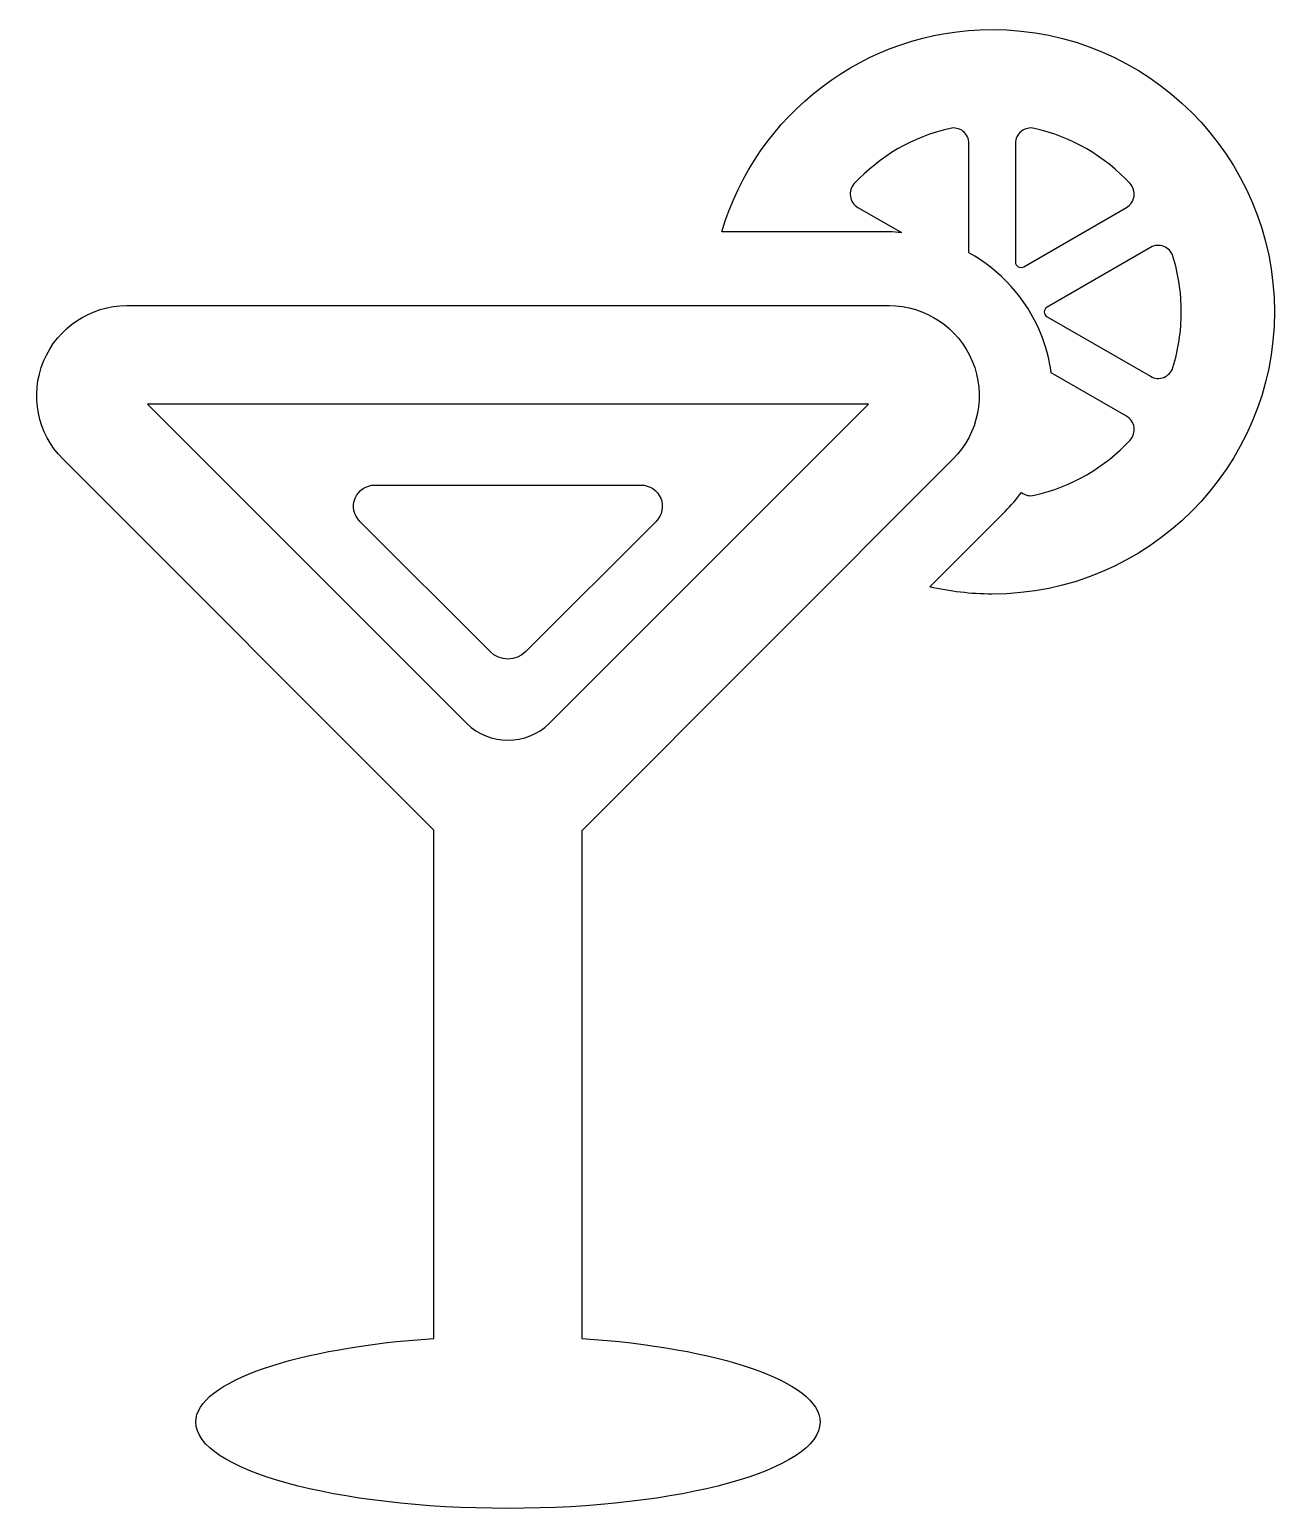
# Model space of a CAD drawing. Header units: centimetres. Extents: x -5.3 to 5.7, y -6.5 to 6.6.
import ezdxf

# ---------------------------------------------------------------- set-up
doc = ezdxf.new("R2010")
doc.units = ezdxf.units.CM
doc.header["$MEASUREMENT"] = 0
doc.layers.add('Layer 1', color=7, linetype='Continuous')

msp = doc.modelspace()

# ---------------------------------------------------------------- linework, layer by layer
at = {"layer": 'Layer 1'}
for points, knots in [([(3.24271, 6.60852), (2.11119, 6.60852), (1.1539, 5.85176), (0.84699, 4.81814), (0.84699, 4.81814), (0.84699, 4.81814), (2.33021, 4.81814), (2.33021, 4.81814), (2.33021, 4.81814), (2.36701, 4.81814), (2.40271, 4.81277), (2.43898, 4.81004), (2.43898, 4.81004), (2.43898, 4.81004), (2.05348, 5.03258), (2.05348, 5.03258), (2.05348, 5.03258), (2.01726, 5.05351), (1.99255, 5.08973), (1.98657, 5.13108), (1.98657, 5.13108), (1.98022, 5.17243), (1.99337, 5.21421), (2.02155, 5.24496), (2.02155, 5.24496), (2.24539, 5.48502), (2.53791, 5.65771), (2.86917, 5.73359), (2.86917, 5.73359), (2.90968, 5.74296), (2.9523, 5.73314), (2.98516, 5.70713), (2.98516, 5.70713), (3.01757, 5.68115), (3.03673, 5.64188), (3.03673, 5.60011), (3.03673, 5.60011), (3.03673, 5.60011), (3.03673, 4.63126), (3.03673, 4.63126), (3.03673, 4.63126), (3.31589, 4.47553), (3.54335, 4.2315), (3.67162, 3.92189), (3.67162, 3.92189), (3.7193, 3.8068), (3.74801, 3.6881), (3.76499, 3.5688), (3.76499, 3.5688), (3.76499, 3.5688), (4.4323, 3.18341), (4.4323, 3.18341), (4.4323, 3.18341), (4.46852, 3.16293), (4.49326, 3.12668), (4.49921, 3.08533), (4.49921, 3.08533), (4.50561, 3.04395), (4.49286, 3.00214), (4.46423, 2.97145), (4.46423, 2.97145), (4.24037, 2.73139), (3.94747, 2.55873), (3.61616, 2.48327), (3.61616, 2.48327), (3.57631, 2.47406), (3.53462, 2.48375), (3.50197, 2.50886), (3.50197, 2.50886), (3.45842, 2.44954), (3.41021, 2.39276), (3.35698, 2.33961), (3.35698, 2.33961), (3.35698, 2.33961), (2.68954, 1.67217), (2.68954, 1.67217), (2.68954, 1.67217), (2.86774, 1.63169), (3.05239, 1.60838), (3.24268, 1.60838), (3.24268, 1.60838), (4.62156, 1.60838), (5.74294, 2.73016), (5.74294, 4.10822), (5.74294, 4.10822), (5.74297, 5.48674), (4.62158, 6.60852), (3.24271, 6.60852)], [0, 0, 0, 0, 0.04347826, 0.04347826, 0.04347826, 0.04347826, 0.08695652, 0.08695652, 0.08695652, 0.08695652, 0.13043478, 0.13043478, 0.13043478, 0.13043478, 0.17391304, 0.17391304, 0.17391304, 0.17391304, 0.2173913, 0.2173913, 0.2173913, 0.2173913, 0.26086957, 0.26086957, 0.26086957, 0.26086957, 0.30434783, 0.30434783, 0.30434783, 0.30434783, 0.34782609, 0.34782609, 0.34782609, 0.34782609, 0.39130435, 0.39130435, 0.39130435, 0.39130435, 0.43478261, 0.43478261, 0.43478261, 0.43478261, 0.47826087, 0.47826087, 0.47826087, 0.47826087, 0.52173913, 0.52173913, 0.52173913, 0.52173913, 0.56521739, 0.56521739, 0.56521739, 0.56521739, 0.60869565, 0.60869565, 0.60869565, 0.60869565, 0.65217391, 0.65217391, 0.65217391, 0.65217391, 0.69565217, 0.69565217, 0.69565217, 0.69565217, 0.73913043, 0.73913043, 0.73913043, 0.73913043, 0.7826087, 0.7826087, 0.7826087, 0.7826087, 0.82608696, 0.82608696, 0.82608696, 0.82608696, 0.86956522, 0.86956522, 0.86956522, 0.86956522, 0.91304348, 0.91304348, 0.91304348, 0.91304348, 1, 1, 1, 1]), ([(3.52282, 4.50776), (3.50745, 4.49921), (3.48874, 4.49921), (3.47334, 4.50776), (3.47334, 4.50776), (3.45799, 4.5167), (3.44863, 4.5329), (3.44863, 4.55081), (3.44863, 4.55081), (3.44863, 4.55081), (3.44863, 5.60012), (3.44863, 5.60012), (3.44863, 5.60012), (3.44863, 5.6419), (3.46781, 5.68116), (3.5002, 5.70714), (3.5002, 5.70714), (3.53301, 5.73315), (3.57571, 5.74296), (3.61617, 5.7336), (3.61617, 5.7336), (3.94745, 5.65809), (4.24, 5.48542), (4.46387, 5.24497), (4.46387, 5.24497), (4.49239, 5.21423), (4.50522, 5.17245), (4.49922, 5.13109), (4.49922, 5.13109), (4.49287, 5.08974), (4.46808, 5.05351), (4.43183, 5.03304), (4.43183, 5.03304), (4.43183, 5.03304), (3.52282, 4.50776), (3.52282, 4.50776)], [0, 0, 0, 0, 0.1, 0.1, 0.1, 0.1, 0.2, 0.2, 0.2, 0.2, 0.3, 0.3, 0.3, 0.3, 0.4, 0.4, 0.4, 0.4, 0.5, 0.5, 0.5, 0.5, 0.6, 0.6, 0.6, 0.6, 0.7, 0.7, 0.7, 0.7, 0.8, 0.8, 0.8, 0.8, 1, 1, 1, 1]), ([(4.84415, 3.61532), (4.83177, 3.57566), (4.80198, 3.5437), (4.76313, 3.52835), (4.76313, 3.52835), (4.72432, 3.513), (4.68084, 3.51642), (4.6446, 3.53729), (4.6446, 3.53729), (4.6446, 3.53729), (3.72917, 4.06516), (3.72917, 4.06516), (3.72917, 4.06516), (3.71382, 4.07368), (3.7044, 4.09032), (3.7044, 4.10781), (3.7044, 4.10781), (3.7044, 4.12527), (3.71379, 4.14191), (3.72917, 4.15041), (3.72917, 4.15041), (3.72917, 4.15041), (4.6446, 4.67915), (4.6446, 4.67915), (4.6446, 4.67915), (4.68085, 4.70003), (4.72435, 4.70341), (4.76313, 4.68809), (4.76313, 4.68809), (4.80197, 4.67272), (4.83176, 4.64076), (4.84415, 4.60107), (4.84415, 4.60107), (4.89233, 4.44544), (4.91794, 4.2796), (4.91794, 4.10818), (4.91794, 4.10818), (4.91794, 3.93684), (4.89191, 3.77142), (4.84415, 3.61532)], [0, 0, 0, 0, 0.09090909, 0.09090909, 0.09090909, 0.09090909, 0.18181818, 0.18181818, 0.18181818, 0.18181818, 0.27272727, 0.27272727, 0.27272727, 0.27272727, 0.36363636, 0.36363636, 0.36363636, 0.36363636, 0.45454545, 0.45454545, 0.45454545, 0.45454545, 0.54545455, 0.54545455, 0.54545455, 0.54545455, 0.63636364, 0.63636364, 0.63636364, 0.63636364, 0.72727273, 0.72727273, 0.72727273, 0.72727273, 0.81818182, 0.81818182, 0.81818182, 0.81818182, 1, 1, 1, 1]), ([(-0.39222, -0.48715), (-0.39222, -0.48715), (2.89388, 2.80265), (2.89388, 2.80265), (2.89388, 2.80265), (3.12285, 3.03117), (3.19066, 3.3723), (3.06657, 3.6712), (3.06657, 3.6712), (2.94251, 3.97007), (2.65342, 4.16325), (2.33021, 4.16325), (2.33021, 4.16325), (2.33021, 4.16325), (-4.4241, 4.16325), (-4.4241, 4.16325), (-4.4241, 4.16325), (-4.74729, 4.16325), (-5.03637, 3.97008), (-5.16046, 3.6712), (-5.16046, 3.6712), (-5.28452, 3.3723), (-5.21674, 3.03162), (-4.98777, 2.80265), (-4.98777, 2.80265), (-4.98777, 2.80265), (-1.70206, -0.48194), (-1.70206, -0.48194), (-1.70206, -0.48194), (-1.70206, -0.48194), (-1.70206, -1.10125), (-1.70206, -1.10125), (-1.70206, -1.10125), (-1.70206, -1.10125), (-1.70206, -4.9842), (-1.70206, -4.9842), (-1.70206, -4.9842), (-2.91258, -5.06553), (-3.81222, -5.36621), (-3.81222, -5.72583), (-3.81222, -5.72583), (-3.81222, -6.14795), (-2.57447, -6.48989), (-1.04711, -6.48989), (-1.04711, -6.48989), (0.48014, -6.48989), (1.71794, -6.14794), (1.71794, -5.72583), (1.71794, -5.72583), (1.71794, -5.36618), (0.8183, -5.06554), (-0.39222, -4.9842), (-0.39222, -4.9842), (-0.39222, -4.9842), (-0.39222, -1.10151), (-0.39222, -1.10151), (-0.39222, -1.10151), (-0.39222, -1.10151), (-0.39222, -0.48715), (-0.39222, -0.48715)], [0, 0, 0, 0, 0.0625, 0.0625, 0.0625, 0.0625, 0.125, 0.125, 0.125, 0.125, 0.1875, 0.1875, 0.1875, 0.1875, 0.25, 0.25, 0.25, 0.25, 0.3125, 0.3125, 0.3125, 0.3125, 0.375, 0.375, 0.375, 0.375, 0.4375, 0.4375, 0.4375, 0.4375, 0.5, 0.5, 0.5, 0.5, 0.5625, 0.5625, 0.5625, 0.5625, 0.625, 0.625, 0.625, 0.625, 0.6875, 0.6875, 0.6875, 0.6875, 0.75, 0.75, 0.75, 0.75, 0.8125, 0.8125, 0.8125, 0.8125, 0.875, 0.875, 0.875, 0.875, 1, 1, 1, 1]), ([(-1.41216, 0.46228), (-1.41216, 0.46228), (-4.24032, 3.29001), (-4.24032, 3.29001), (-4.24032, 3.29001), (-4.24032, 3.29001), (2.14643, 3.29001), (2.14643, 3.29001), (2.14643, 3.29001), (2.14643, 3.29001), (-0.6813, 0.46228), (-0.6813, 0.46228), (-0.6813, 0.46228), (-0.87659, 0.26696), (-1.21682, 0.26696), (-1.41216, 0.46228)], [0, 0, 0, 0, 0.2, 0.2, 0.2, 0.2, 0.4, 0.4, 0.4, 0.4, 0.6, 0.6, 0.6, 0.6, 1, 1, 1, 1]), ([(-0.8877, 1.09924), (-0.8877, 1.09924), (0.26567, 2.25261), (0.26567, 2.25261), (0.26567, 2.25261), (0.31941, 2.30635), (0.33563, 2.38736), (0.30663, 2.45774), (0.30663, 2.45774), (0.27721, 2.52807), (0.20858, 2.57413), (0.13267, 2.57413), (0.13267, 2.57413), (0.13267, 2.57413), (-2.22607, 2.57413), (-2.22607, 2.57413), (-2.22607, 2.57413), (-2.30238, 2.57413), (-2.37104, 2.52807), (-2.40046, 2.45774), (-2.40046, 2.45774), (-2.42946, 2.38736), (-2.41324, 2.30635), (-2.35953, 2.25261), (-2.35953, 2.25261), (-2.35953, 2.25261), (-1.20576, 1.09924), (-1.20576, 1.09924), (-1.20576, 1.09924), (-1.11792, 1.01145), (-0.97555, 1.01145), (-0.8877, 1.09924)], [0, 0, 0, 0, 0.11111111, 0.11111111, 0.11111111, 0.11111111, 0.22222222, 0.22222222, 0.22222222, 0.22222222, 0.33333333, 0.33333333, 0.33333333, 0.33333333, 0.44444444, 0.44444444, 0.44444444, 0.44444444, 0.55555556, 0.55555556, 0.55555556, 0.55555556, 0.66666667, 0.66666667, 0.66666667, 0.66666667, 0.77777778, 0.77777778, 0.77777778, 0.77777778, 1, 1, 1, 1])]:
    msp.add_open_spline(points, degree=3, knots=knots, dxfattribs=at)

doc.saveas('drawing.dxf')
